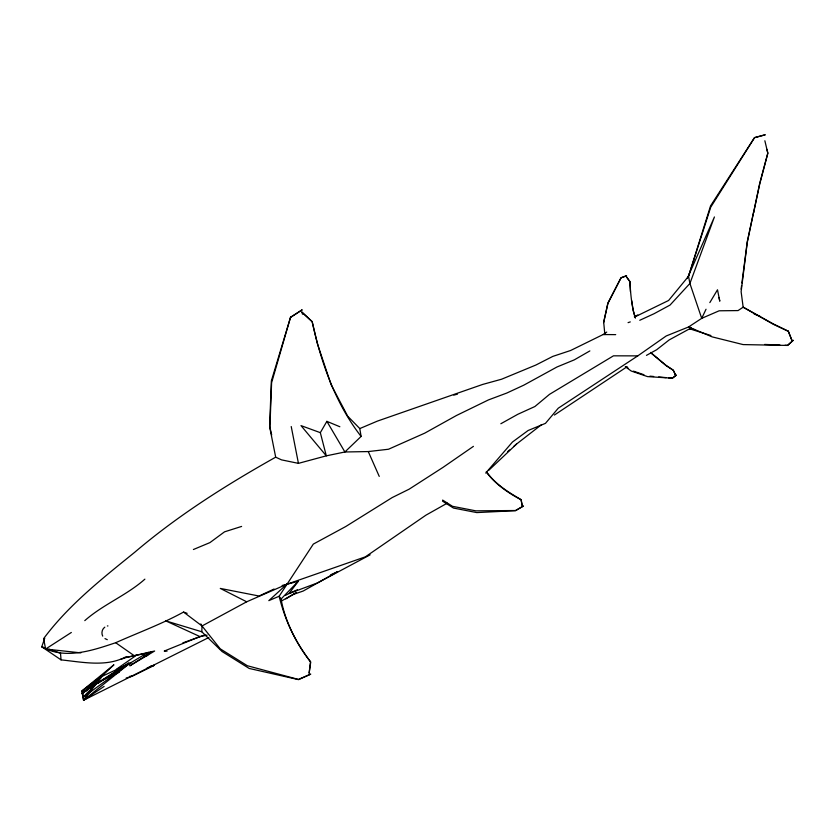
<?xml version="1.0" encoding="UTF-8"?>
<svg xmlns="http://www.w3.org/2000/svg" width="835" height="835" viewBox="0 0 835 835"><rect width="100%" height="100%" fill="white"/><g stroke="black" fill="none" stroke-linecap="round" stroke-linejoin="round"><path stroke-width="1.25" d="M44.746 638.232L41.75 646.77C65.026 659.994 92.247 650.538 115.689 642.72C138.38 632.575 161.698 624.089 183.554 612.065L202.018 625.968L220.21 648.816L247.358 665.745L298.408 679.408L310.756 674.127L298.575 679.648L249.195 668.449L222.047 651.519L201.799 631.771L202.018 625.968L200.828 623.912M741.115 289.181L741.605 285.476M741.918 283.002L747.231 241.858L753.556 212.215M753.619 212.695L759.746 183.94L767.835 153.254L764.86 140.75M603.674 322.592L607.911 303.449L621.031 277.825L626.584 275.748L621.031 277.784L607.911 302.959L603.674 322.112L604.874 334.574M290.57 317.394L302.207 309.806L290.549 317.227L271.605 382.733L269.882 428.011L275.686 457.173L281.52 459.866L298.439 463.362L326.308 455.837L344.897 451.986L368.277 451.568L388.505 449.24L424.754 433.135L456.463 415.496L488.506 399.892L506.824 393.034L523.775 385.175L556.966 366.993L574.292 359.864L589.865 350.919M290.549 317.227L271.365 380.885L269.642 426.153L271.688 434.972M706.034 309.242L701.713 318.344L688.572 326.965L666.205 335.973L637.783 355.877L558.26 408.2L545.464 423.355L528.117 430.505L512.45 442.028L485.709 473.069M687.247 278.525L714.426 216.954L689.908 283.472L670.046 305.067L654.045 313.73L639.756 320.285M320.327 432.666L300.997 425.61L326.308 455.837L320.327 432.666L326.871 421.351L339.855 426.748M709.833 302.604L717.495 289.797L719.78 301.174L719.06 297.511M208.865 637.481L83.573 700.231L82.216 693.196L96.954 682.842L119.196 672.206M282.157 585.492L298.22 581.317L289.067 593.508L285.674 595.272M84.627 692.058L82.571 693.499L83.573 700.231L96.954 682.842L82.216 693.196L87.665 689.762M96.307 683.865L103.78 674.336L113.915 664.785L81.84 691.025L82.456 694.449M96.943 682.842L83.009 697.34L82.488 692.966M473.424 446.36L442.967 467.412L409.16 489.164L392.137 497.597L345.763 526.52L313.323 544.096L279.151 596.253C284.892 620.05 295.329 642.449 310.495 661.748L309.107 673.313L310.735 662.103C296.519 643.43 285.278 622.273 281.051 599.039L298.22 581.317M302.552 314.252L301.832 312.071L312.144 321.558L317.457 343.884L331.119 384.695L347.684 416.174L359.791 428.574L361.106 436.434L344.897 451.986L326.871 421.351M488.59 470.47L516.541 444.053L541.539 424.65M86.162 690.952L103.78 674.336L81.84 691.025M691.036 327.57L688.572 326.965L712.172 336.881L743.098 344.584L787.603 345.439L793.25 340.262L787.593 345.346L785.046 345.252M82.216 693.196L99.824 677.352L129.717 663.449M507.701 451.599L509.663 449.919M513.588 446.568L516.541 444.053M89.021 696.797L83.573 700.231L129.488 663.533L148.286 652.302M84.773 620.635C103.133 604.404 126.523 595.449 144.883 579.156M104.793 627.168C102.006 629.099 101.15 633.16 102.705 636.124M554.398 415.037L627.075 366.732M129.488 663.533L83.009 697.34L87.477 694.72M116.305 669.326L136.543 655.151M359.791 428.574L377.42 421.101L482.672 384.434L501.626 379.205L535.861 365.041L552.801 356.399L570.597 350.502L603.11 334.543L606.753 332.069M634.934 316.882L668.605 300.475L688.51 276.302L710.71 207.205L754.516 137.702L765.278 134.769L754.506 137.598L710.543 205.932L688.51 276.302L689.908 283.472L701.713 318.344L719.154 310.797L738.057 310.578L743.16 307.186L773.356 323.938L788.313 331.203L791.83 340.2L788.313 331.203M83.573 700.231L104.124 686.412M97.392 683.166L128.82 662.75L129.122 663.658L97.486 683.583M275.686 457.173C226.233 484.978 178.105 515.32 134.769 552.227C102.183 578.613 68.835 604.77 43.577 638.671L45.643 649.025L71.34 632.471M89.846 688.395L93.123 686.328M97.371 683.218L129.133 663.679L131.533 662.875M281.332 601.075L295.256 593.215M285.8 598.904L296.55 592.453M442.519 501.136L453.457 508.056L476.785 512.586L515.581 510.676L523.493 505.989L515.487 510.519L475.814 510.843L452.486 506.313L442.644 500.082M447.257 503.161L425.954 515.153L365.406 556.83L286.781 584.281L246.69 601.795L202.018 625.968M500.843 423.742L517.794 414.296L534.911 406.52L549.514 394.339L613.485 355.825L637.783 355.877M646.457 355.376L656.613 349.771L669.232 339.887L689.626 328.792L692.205 328.948M284.589 585.481L286.781 584.281L268.818 600.647L279.151 596.253L281.051 599.039M370.145 554.826L317.404 582.955L289.067 593.508L297.375 589.771M634.329 316.705L637.794 314.962M126.168 678.01L132.327 676.204L154.402 665.276L150.592 666.121M44.088 647.574L41.75 646.77L61.049 659.88C82.279 662.051 106.629 667.436 126.45 656.529M274.068 589.03L259.048 596.023L220.283 588.414L246.69 601.795M330.597 574.835L337.716 571.631L303.209 591.023L293.054 594.53M193.407 549.514L209.94 542.604L224.542 531.832L241.618 526.426M207.111 635.143L199.972 636.594L164.245 651.06L167.042 651.185M182.875 642.846L204.899 634.944M147.137 667.854L154.402 665.276M148.494 654.598L143.589 656.32L147.388 655.569M628.066 322.644L630.289 321.903M120.647 659.379L126.878 657.302L154.642 651.018L129.822 665.819L151.114 652.208L126.878 657.302M453.802 395.122L457.465 394.162M107.391 625.958L107.934 625.926M129.728 676.298L132.327 676.204M603.11 334.543L615.698 334.637M764.641 344.438L779.942 345.043M649.922 376.157L653.669 376.491M658.658 376.95L666.142 377.629M668.637 377.858L672.373 378.192L676.329 375.186L672.373 378.192L647.522 376.606L631.229 371.022L625.311 366.711M45.643 649.025L80.859 652.876M694.616 329.575L689.626 328.792L710.867 335.513M201.799 631.771L165.654 620.833L199.972 636.594M48.774 649.16L60.496 653.147L61.049 659.88M633.473 371.137L643.942 374.727M183.554 612.065L187.134 613.328M754.151 314.043L759.965 316.267M788.334 331.328L773.398 324.324L743.16 307.186L741.125 291.707L747.294 242.338L759.683 183.46L767.814 153.087L766.927 149.381M104.98 638.598L107.287 639.693M115.689 642.72L134.122 655.621M674.941 374.675L675.557 375.113L673.302 370.197L665.954 365.292L650.59 352.433M626.208 366.753L628.181 368.183M301.832 312.071L312.175 321.788C321.11 362.547 335.252 403.19 361.106 436.434M650.622 352.694L665.986 365.553L673.313 370.281L675.557 375.113M486.544 472.37C495.583 484.29 508.045 492.88 521.165 499.81L522.209 505.76L521.04 499.591C508.118 492.107 495.04 483.976 486.335 471.524M368.277 451.568L379.247 476.409M635.32 317.759L633.107 310.296L631.751 300.757M635.32 317.937C631.573 306.236 630.613 293.795 629.914 281.572L626.25 276.542L629.914 281.635L630.446 291.686M291.227 426.539L298.439 463.362"/></g></svg>
